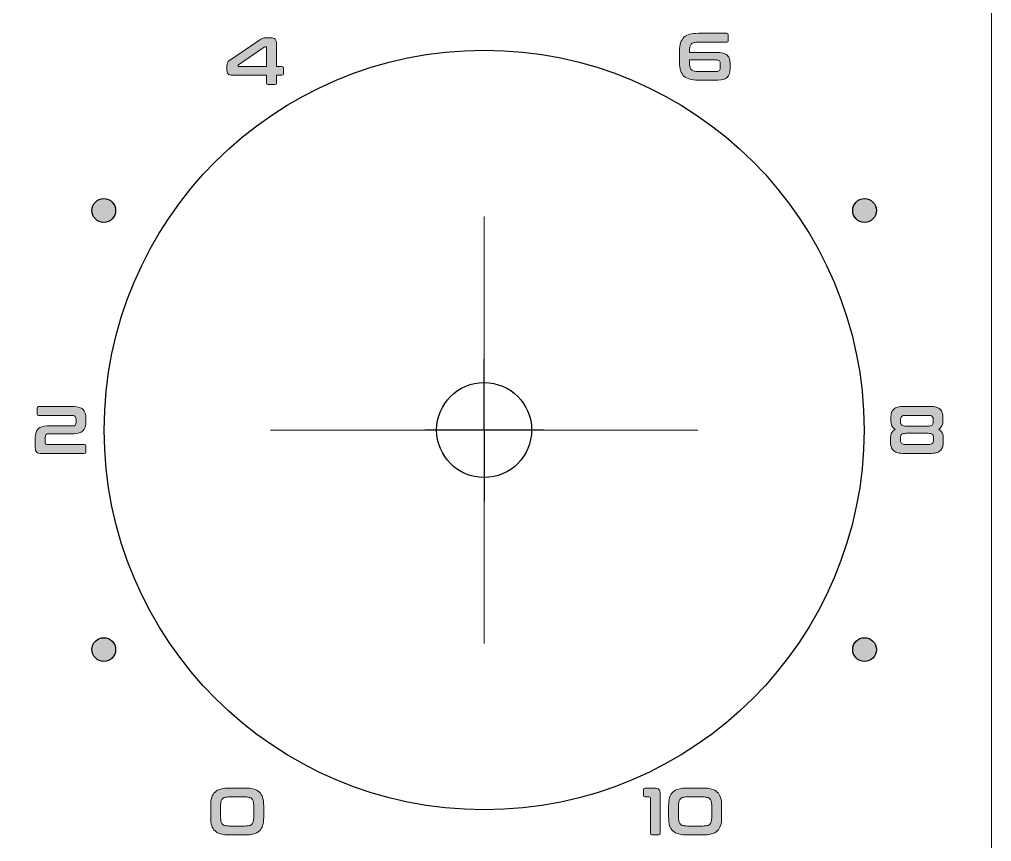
# Model space of a CAD drawing. Header units: millimetres. Extents: x 0 to 62, y -117 to 0.
# Drawn here: x 41.53 to 62, y -29.13 to -11.81 of the extents above; entities that cross this region are included whole.
import ezdxf

# ---------------------------------------------------------------- set-up
doc = ezdxf.new("R2010")
doc.units = ezdxf.units.MM
doc.header["$MEASUREMENT"] = 0
doc.layers.add('GLOSS-V', color=7, linetype='Continuous')
doc.layers.add('Layer 4', color=7, linetype='Continuous')

# ---------------------------------------------------------------- blocks, each defined once
blk = doc.blocks.new('block 28')
at = {"layer": 'GLOSS-V', "true_color": 0x010101}
h = blk.add_hatch(color=178, dxfattribs=at)
h.dxf.hatch_style = 2
edge = h.paths.add_edge_path()
edge.add_spline(control_points=[(46.278, -27.999), (46.349, -27.999), (46.41, -28.006), (46.46, -28.02), (46.509, -28.033), (46.55, -28.055), (46.582, -28.085), (46.614, -28.114), (46.636, -28.153), (46.651, -28.2), (46.666, -28.247), (46.673, -28.304), (46.673, -28.372), (46.673, -28.372), (46.673, -28.614), (46.673, -28.614), (46.673, -28.682), (46.666, -28.74), (46.651, -28.787), (46.636, -28.835), (46.614, -28.874), (46.582, -28.903), (46.55, -28.933), (46.509, -28.954), (46.46, -28.967), (46.41, -28.98), (46.349, -28.987), (46.278, -28.987), (46.278, -28.987), (45.952, -28.987), (45.952, -28.987), (45.88, -28.987), (45.82, -28.98), (45.77, -28.967), (45.72, -28.954), (45.679, -28.933), (45.648, -28.903), (45.616, -28.874), (45.593, -28.835), (45.579, -28.787), (45.564, -28.74), (45.557, -28.682), (45.557, -28.614), (45.557, -28.614), (45.557, -28.372), (45.557, -28.372), (45.557, -28.304), (45.564, -28.247), (45.579, -28.2), (45.593, -28.153), (45.616, -28.114), (45.648, -28.085), (45.679, -28.055), (45.72, -28.033), (45.77, -28.02), (45.82, -28.006), (45.88, -27.999), (45.952, -27.999), (45.952, -27.999), (46.278, -27.999), (46.278, -27.999)], knot_values=[0, 0, 0, 0, 1, 1, 1, 2, 2, 2, 3, 3, 3, 4, 4, 4, 5, 5, 5, 6, 6, 6, 7, 7, 7, 8, 8, 8, 9, 9, 9, 10, 10, 10, 11, 11, 11, 12, 12, 12, 13, 13, 13, 14, 14, 14, 15, 15, 15, 16, 16, 16, 17, 17, 17, 18, 18, 18, 19, 19, 19, 20, 20, 20, 20], degree=3, periodic=1)
edge = h.paths.add_edge_path()
edge.add_spline(control_points=[(45.766, -28.606), (45.766, -28.644), (45.768, -28.675), (45.774, -28.7), (45.779, -28.725), (45.789, -28.744), (45.804, -28.759), (45.818, -28.774), (45.837, -28.784), (45.861, -28.79), (45.885, -28.796), (45.915, -28.799), (45.952, -28.799), (45.952, -28.799), (46.278, -28.799), (46.278, -28.799), (46.314, -28.799), (46.345, -28.796), (46.369, -28.79), (46.393, -28.784), (46.412, -28.774), (46.426, -28.759), (46.44, -28.744), (46.45, -28.725), (46.455, -28.7), (46.461, -28.675), (46.464, -28.644), (46.464, -28.606), (46.464, -28.606), (46.464, -28.38), (46.464, -28.38), (46.464, -28.343), (46.461, -28.312), (46.455, -28.287), (46.45, -28.263), (46.44, -28.243), (46.426, -28.228), (46.412, -28.213), (46.393, -28.202), (46.369, -28.196), (46.345, -28.19), (46.314, -28.187), (46.278, -28.187), (46.278, -28.187), (45.952, -28.187), (45.952, -28.187), (45.915, -28.187), (45.885, -28.19), (45.861, -28.196), (45.837, -28.202), (45.818, -28.213), (45.804, -28.228), (45.789, -28.243), (45.779, -28.263), (45.774, -28.287), (45.768, -28.312), (45.766, -28.343), (45.766, -28.38), (45.766, -28.38), (45.766, -28.606), (45.766, -28.606)], knot_values=[0, 0, 0, 0, 1, 1, 1, 2, 2, 2, 3, 3, 3, 4, 4, 4, 5, 5, 5, 6, 6, 6, 7, 7, 7, 8, 8, 8, 9, 9, 9, 10, 10, 10, 11, 11, 11, 12, 12, 12, 13, 13, 13, 14, 14, 14, 15, 15, 15, 16, 16, 16, 17, 17, 17, 18, 18, 18, 19, 19, 19, 20, 20, 20, 20], degree=3, periodic=1)
at = {"layer": 'GLOSS-V', "lineweight": 0}
for points in [[(46.278, -27.999), (46.349, -27.999), (46.41, -28.006), (46.46, -28.02), (46.509, -28.033), (46.55, -28.055), (46.582, -28.085), (46.614, -28.114), (46.636, -28.153), (46.651, -28.2), (46.666, -28.247), (46.673, -28.304), (46.673, -28.372), (46.673, -28.372), (46.673, -28.614), (46.673, -28.614), (46.673, -28.682), (46.666, -28.74), (46.651, -28.787), (46.636, -28.835), (46.614, -28.874), (46.582, -28.903), (46.55, -28.933), (46.509, -28.954), (46.46, -28.967), (46.41, -28.98), (46.349, -28.987), (46.278, -28.987), (46.278, -28.987), (45.952, -28.987), (45.952, -28.987), (45.88, -28.987), (45.82, -28.98), (45.77, -28.967), (45.72, -28.954), (45.679, -28.933), (45.648, -28.903), (45.616, -28.874), (45.593, -28.835), (45.579, -28.787), (45.564, -28.74), (45.557, -28.682), (45.557, -28.614), (45.557, -28.614), (45.557, -28.372), (45.557, -28.372), (45.557, -28.304), (45.564, -28.247), (45.579, -28.2), (45.593, -28.153), (45.616, -28.114), (45.648, -28.085), (45.679, -28.055), (45.72, -28.033), (45.77, -28.02), (45.82, -28.006), (45.88, -27.999), (45.952, -27.999), (45.952, -27.999), (46.278, -27.999), (46.278, -27.999)], [(45.766, -28.606), (45.766, -28.644), (45.768, -28.675), (45.774, -28.7), (45.779, -28.725), (45.789, -28.744), (45.804, -28.759), (45.818, -28.774), (45.837, -28.784), (45.861, -28.79), (45.885, -28.796), (45.915, -28.799), (45.952, -28.799), (45.952, -28.799), (46.278, -28.799), (46.278, -28.799), (46.314, -28.799), (46.345, -28.796), (46.369, -28.79), (46.393, -28.784), (46.412, -28.774), (46.426, -28.759), (46.44, -28.744), (46.45, -28.725), (46.455, -28.7), (46.461, -28.675), (46.464, -28.644), (46.464, -28.606), (46.464, -28.606), (46.464, -28.38), (46.464, -28.38), (46.464, -28.343), (46.461, -28.312), (46.455, -28.287), (46.45, -28.263), (46.44, -28.243), (46.426, -28.228), (46.412, -28.213), (46.393, -28.202), (46.369, -28.196), (46.345, -28.19), (46.314, -28.187), (46.278, -28.187), (46.278, -28.187), (45.952, -28.187), (45.952, -28.187), (45.915, -28.187), (45.885, -28.19), (45.861, -28.196), (45.837, -28.202), (45.818, -28.213), (45.804, -28.228), (45.789, -28.243), (45.779, -28.263), (45.774, -28.287), (45.768, -28.312), (45.766, -28.343), (45.766, -28.38), (45.766, -28.38), (45.766, -28.606), (45.766, -28.606)]]:
    blk.add_open_spline(points, degree=3, knots=[0, 0, 0, 0, 1, 1, 1, 2, 2, 2, 3, 3, 3, 4, 4, 4, 5, 5, 5, 6, 6, 6, 7, 7, 7, 8, 8, 8, 9, 9, 9, 10, 10, 10, 11, 11, 11, 12, 12, 12, 13, 13, 13, 14, 14, 14, 15, 15, 15, 16, 16, 16, 17, 17, 17, 18, 18, 18, 19, 19, 19, 20, 20, 20, 20], dxfattribs=at)
blk = doc.blocks.new('block 27')
at = {"layer": 'GLOSS-V'}
blk.add_blockref('block 28', (0, 0), dxfattribs=at)
blk = doc.blocks.new('block 30')
at = {"layer": 'GLOSS-V', "true_color": 0x010101}
h = blk.add_hatch(color=178, dxfattribs=at)
h.dxf.hatch_style = 2
edge = h.paths.add_edge_path()
edge.add_spline(control_points=[(42.68, -19.965), (42.765, -19.965), (42.828, -19.986), (42.869, -20.028), (42.909, -20.07), (42.93, -20.126), (42.93, -20.195), (42.93, -20.195), (42.93, -20.293), (42.93, -20.293), (42.93, -20.371), (42.909, -20.43), (42.867, -20.472), (42.826, -20.514), (42.764, -20.535), (42.683, -20.535), (42.683, -20.535), (42.146, -20.535), (42.146, -20.535), (42.097, -20.535), (42.073, -20.562), (42.073, -20.615), (42.073, -20.615), (42.073, -20.735), (42.073, -20.735), (42.073, -20.755), (42.083, -20.765), (42.101, -20.765), (42.101, -20.765), (42.896, -20.765), (42.896, -20.765), (42.917, -20.765), (42.928, -20.775), (42.928, -20.796), (42.928, -20.796), (42.928, -20.921), (42.928, -20.921), (42.928, -20.942), (42.917, -20.952), (42.896, -20.952), (42.896, -20.952), (41.995, -20.952), (41.995, -20.952), (41.947, -20.952), (41.913, -20.943), (41.894, -20.923), (41.874, -20.904), (41.864, -20.874), (41.864, -20.832), (41.864, -20.832), (41.864, -20.615), (41.864, -20.615), (41.864, -20.537), (41.885, -20.477), (41.926, -20.435), (41.967, -20.393), (42.029, -20.372), (42.111, -20.372), (42.111, -20.372), (42.647, -20.372), (42.647, -20.372), (42.696, -20.372), (42.721, -20.346), (42.721, -20.293), (42.721, -20.293), (42.721, -20.233), (42.721, -20.233), (42.721, -20.208), (42.715, -20.189), (42.704, -20.174), (42.692, -20.16), (42.673, -20.152), (42.646, -20.152), (42.646, -20.152), (41.932, -20.152), (41.932, -20.152), (41.911, -20.152), (41.901, -20.142), (41.901, -20.121), (41.901, -20.121), (41.901, -19.996), (41.901, -19.996), (41.901, -19.975), (41.911, -19.965), (41.932, -19.965), (41.932, -19.965), (42.68, -19.965), (42.68, -19.965)], knot_values=[0, 0, 0, 0, 1, 1, 1, 2, 2, 2, 3, 3, 3, 4, 4, 4, 5, 5, 5, 6, 6, 6, 7, 7, 7, 8, 8, 8, 9, 9, 9, 10, 10, 10, 11, 11, 11, 12, 12, 12, 13, 13, 13, 14, 14, 14, 15, 15, 15, 16, 16, 16, 17, 17, 17, 18, 18, 18, 19, 19, 19, 20, 20, 20, 21, 21, 21, 22, 22, 22, 23, 23, 23, 24, 24, 24, 25, 25, 25, 26, 26, 26, 27, 27, 27, 28, 28, 28, 29, 29, 29, 29], degree=3, periodic=1)
at = {"layer": 'GLOSS-V', "lineweight": 0}
blk.add_open_spline([(42.68, -19.965), (42.765, -19.965), (42.828, -19.986), (42.869, -20.028), (42.909, -20.07), (42.93, -20.126), (42.93, -20.195), (42.93, -20.195), (42.93, -20.293), (42.93, -20.293), (42.93, -20.371), (42.909, -20.43), (42.867, -20.472), (42.826, -20.514), (42.764, -20.535), (42.683, -20.535), (42.683, -20.535), (42.146, -20.535), (42.146, -20.535), (42.097, -20.535), (42.073, -20.562), (42.073, -20.615), (42.073, -20.615), (42.073, -20.735), (42.073, -20.735), (42.073, -20.755), (42.083, -20.765), (42.101, -20.765), (42.101, -20.765), (42.896, -20.765), (42.896, -20.765), (42.917, -20.765), (42.928, -20.775), (42.928, -20.796), (42.928, -20.796), (42.928, -20.921), (42.928, -20.921), (42.928, -20.942), (42.917, -20.952), (42.896, -20.952), (42.896, -20.952), (41.995, -20.952), (41.995, -20.952), (41.947, -20.952), (41.913, -20.943), (41.894, -20.923), (41.874, -20.904), (41.864, -20.874), (41.864, -20.832), (41.864, -20.832), (41.864, -20.615), (41.864, -20.615), (41.864, -20.537), (41.885, -20.477), (41.926, -20.435), (41.967, -20.393), (42.029, -20.372), (42.111, -20.372), (42.111, -20.372), (42.647, -20.372), (42.647, -20.372), (42.696, -20.372), (42.721, -20.346), (42.721, -20.293), (42.721, -20.293), (42.721, -20.233), (42.721, -20.233), (42.721, -20.208), (42.715, -20.189), (42.704, -20.174), (42.692, -20.16), (42.673, -20.152), (42.646, -20.152), (42.646, -20.152), (41.932, -20.152), (41.932, -20.152), (41.911, -20.152), (41.901, -20.142), (41.901, -20.121), (41.901, -20.121), (41.901, -19.996), (41.901, -19.996), (41.901, -19.975), (41.911, -19.965), (41.932, -19.965), (41.932, -19.965), (42.68, -19.965), (42.68, -19.965)], degree=3, knots=[0, 0, 0, 0, 1, 1, 1, 2, 2, 2, 3, 3, 3, 4, 4, 4, 5, 5, 5, 6, 6, 6, 7, 7, 7, 8, 8, 8, 9, 9, 9, 10, 10, 10, 11, 11, 11, 12, 12, 12, 13, 13, 13, 14, 14, 14, 15, 15, 15, 16, 16, 16, 17, 17, 17, 18, 18, 18, 19, 19, 19, 20, 20, 20, 21, 21, 21, 22, 22, 22, 23, 23, 23, 24, 24, 24, 25, 25, 25, 26, 26, 26, 27, 27, 27, 28, 28, 28, 29, 29, 29, 29], dxfattribs=at)
blk = doc.blocks.new('block 29')
at = {"layer": 'GLOSS-V'}
blk.add_blockref('block 30', (0, 0), dxfattribs=at)
blk = doc.blocks.new('block 32')
at = {"layer": 'GLOSS-V', "true_color": 0x010101}
h = blk.add_hatch(color=178, dxfattribs=at)
h.dxf.hatch_style = 2
edge = h.paths.add_edge_path()
edge.add_spline(control_points=[(46.595, -12.236), (46.618, -12.22), (46.64, -12.209), (46.659, -12.203), (46.678, -12.197), (46.704, -12.194), (46.736, -12.194), (46.736, -12.194), (46.819, -12.194), (46.819, -12.194), (46.861, -12.194), (46.891, -12.204), (46.912, -12.223), (46.932, -12.242), (46.942, -12.28), (46.942, -12.338), (46.942, -12.338), (46.942, -12.802), (46.942, -12.802), (46.942, -12.802), (47.058, -12.802), (47.058, -12.802), (47.078, -12.802), (47.089, -12.813), (47.089, -12.835), (47.089, -12.835), (47.089, -12.949), (47.089, -12.949), (47.089, -12.97), (47.078, -12.98), (47.058, -12.98), (47.058, -12.98), (46.942, -12.98), (46.942, -12.98), (46.942, -12.98), (46.942, -13.151), (46.942, -13.151), (46.942, -13.171), (46.932, -13.182), (46.911, -13.182), (46.911, -13.182), (46.765, -13.182), (46.765, -13.182), (46.744, -13.182), (46.733, -13.171), (46.733, -13.151), (46.733, -13.151), (46.733, -12.98), (46.733, -12.98), (46.733, -12.98), (45.991, -12.98), (45.991, -12.98), (45.961, -12.98), (45.938, -12.972), (45.923, -12.956), (45.908, -12.94), (45.9, -12.919), (45.9, -12.894), (45.9, -12.894), (45.9, -12.786), (45.9, -12.786), (45.9, -12.76), (45.904, -12.738), (45.912, -12.721), (45.919, -12.703), (45.934, -12.687), (45.956, -12.672), (45.956, -12.672), (46.595, -12.236), (46.595, -12.236)], knot_values=[0, 0, 0, 0, 1, 1, 1, 2, 2, 2, 3, 3, 3, 4, 4, 4, 5, 5, 5, 6, 6, 6, 7, 7, 7, 8, 8, 8, 9, 9, 9, 10, 10, 10, 11, 11, 11, 12, 12, 12, 13, 13, 13, 14, 14, 14, 15, 15, 15, 16, 16, 16, 17, 17, 17, 18, 18, 18, 19, 19, 19, 20, 20, 20, 21, 21, 21, 22, 22, 22, 23, 23, 23, 23], degree=3, periodic=1)
edge = h.paths.add_edge_path()
edge.add_spline(control_points=[(46.133, -12.792), (46.133, -12.799), (46.137, -12.802), (46.145, -12.802), (46.145, -12.802), (46.733, -12.802), (46.733, -12.802), (46.733, -12.802), (46.733, -12.397), (46.733, -12.397), (46.733, -12.387), (46.729, -12.382), (46.722, -12.382), (46.722, -12.382), (46.713, -12.382), (46.713, -12.382), (46.704, -12.382), (46.693, -12.385), (46.682, -12.393), (46.682, -12.393), (46.142, -12.764), (46.142, -12.764), (46.136, -12.769), (46.133, -12.775), (46.133, -12.784), (46.133, -12.784), (46.133, -12.792), (46.133, -12.792)], knot_values=[0, 0, 0, 0, 1, 1, 1, 2, 2, 2, 3, 3, 3, 4, 4, 4, 5, 5, 5, 6, 6, 6, 7, 7, 7, 8, 8, 8, 9, 9, 9, 9], degree=3, periodic=1)
at = {"layer": 'GLOSS-V', "lineweight": 0}
for points, knots in [([(46.595, -12.236), (46.618, -12.22), (46.64, -12.209), (46.659, -12.203), (46.678, -12.197), (46.704, -12.194), (46.736, -12.194), (46.736, -12.194), (46.819, -12.194), (46.819, -12.194), (46.861, -12.194), (46.891, -12.204), (46.912, -12.223), (46.932, -12.242), (46.942, -12.28), (46.942, -12.338), (46.942, -12.338), (46.942, -12.802), (46.942, -12.802), (46.942, -12.802), (47.058, -12.802), (47.058, -12.802), (47.078, -12.802), (47.089, -12.813), (47.089, -12.835), (47.089, -12.835), (47.089, -12.949), (47.089, -12.949), (47.089, -12.97), (47.078, -12.98), (47.058, -12.98), (47.058, -12.98), (46.942, -12.98), (46.942, -12.98), (46.942, -12.98), (46.942, -13.151), (46.942, -13.151), (46.942, -13.171), (46.932, -13.182), (46.911, -13.182), (46.911, -13.182), (46.765, -13.182), (46.765, -13.182), (46.744, -13.182), (46.733, -13.171), (46.733, -13.151), (46.733, -13.151), (46.733, -12.98), (46.733, -12.98), (46.733, -12.98), (45.991, -12.98), (45.991, -12.98), (45.961, -12.98), (45.938, -12.972), (45.923, -12.956), (45.908, -12.94), (45.9, -12.919), (45.9, -12.894), (45.9, -12.894), (45.9, -12.786), (45.9, -12.786), (45.9, -12.76), (45.904, -12.738), (45.912, -12.721), (45.919, -12.703), (45.934, -12.687), (45.956, -12.672), (45.956, -12.672), (46.595, -12.236), (46.595, -12.236)], [0, 0, 0, 0, 1, 1, 1, 2, 2, 2, 3, 3, 3, 4, 4, 4, 5, 5, 5, 6, 6, 6, 7, 7, 7, 8, 8, 8, 9, 9, 9, 10, 10, 10, 11, 11, 11, 12, 12, 12, 13, 13, 13, 14, 14, 14, 15, 15, 15, 16, 16, 16, 17, 17, 17, 18, 18, 18, 19, 19, 19, 20, 20, 20, 21, 21, 21, 22, 22, 22, 23, 23, 23, 23]), ([(46.133, -12.792), (46.133, -12.799), (46.137, -12.802), (46.145, -12.802), (46.145, -12.802), (46.733, -12.802), (46.733, -12.802), (46.733, -12.802), (46.733, -12.397), (46.733, -12.397), (46.733, -12.387), (46.729, -12.382), (46.722, -12.382), (46.722, -12.382), (46.713, -12.382), (46.713, -12.382), (46.704, -12.382), (46.693, -12.385), (46.682, -12.393), (46.682, -12.393), (46.142, -12.764), (46.142, -12.764), (46.136, -12.769), (46.133, -12.775), (46.133, -12.784), (46.133, -12.784), (46.133, -12.792), (46.133, -12.792)], [0, 0, 0, 0, 1, 1, 1, 2, 2, 2, 3, 3, 3, 4, 4, 4, 5, 5, 5, 6, 6, 6, 7, 7, 7, 8, 8, 8, 9, 9, 9, 9])]:
    blk.add_open_spline(points, degree=3, knots=knots, dxfattribs=at)
blk = doc.blocks.new('block 31')
at = {"layer": 'GLOSS-V'}
blk.add_blockref('block 32', (0, 0), dxfattribs=at)
blk = doc.blocks.new('block 34')
at = {"layer": 'GLOSS-V', "true_color": 0x010101}
h = blk.add_hatch(color=178, dxfattribs=at)
h.dxf.hatch_style = 2
edge = h.paths.add_edge_path()
edge.add_spline(control_points=[(56.426, -12.1), (56.447, -12.1), (56.457, -12.11), (56.457, -12.131), (56.457, -12.131), (56.457, -12.256), (56.457, -12.256), (56.457, -12.277), (56.447, -12.287), (56.426, -12.287), (56.426, -12.287), (55.826, -12.287), (55.826, -12.287), (55.79, -12.287), (55.76, -12.29), (55.735, -12.296), (55.711, -12.302), (55.692, -12.313), (55.678, -12.328), (55.664, -12.343), (55.654, -12.363), (55.649, -12.387), (55.643, -12.412), (55.64, -12.443), (55.64, -12.48), (55.64, -12.48), (55.64, -12.507), (55.64, -12.507), (55.64, -12.507), (56.248, -12.507), (56.248, -12.507), (56.294, -12.507), (56.332, -12.513), (56.363, -12.523), (56.395, -12.534), (56.421, -12.55), (56.44, -12.57), (56.46, -12.59), (56.474, -12.615), (56.483, -12.645), (56.491, -12.675), (56.495, -12.708), (56.495, -12.746), (56.495, -12.746), (56.495, -12.849), (56.495, -12.849), (56.495, -12.924), (56.476, -12.983), (56.437, -13.024), (56.398, -13.066), (56.332, -13.087), (56.238, -13.087), (56.238, -13.087), (55.826, -13.087), (55.826, -13.087), (55.755, -13.087), (55.694, -13.081), (55.644, -13.067), (55.595, -13.054), (55.554, -13.033), (55.523, -13.003), (55.491, -12.974), (55.468, -12.935), (55.453, -12.888), (55.438, -12.84), (55.431, -12.783), (55.431, -12.715), (55.431, -12.715), (55.431, -12.472), (55.431, -12.472), (55.431, -12.404), (55.438, -12.347), (55.453, -12.3), (55.468, -12.253), (55.491, -12.214), (55.523, -12.185), (55.554, -12.155), (55.595, -12.134), (55.644, -12.12), (55.694, -12.106), (55.755, -12.1), (55.826, -12.1), (55.826, -12.1), (56.426, -12.1), (56.426, -12.1)], knot_values=[0, 0, 0, 0, 1, 1, 1, 2, 2, 2, 3, 3, 3, 4, 4, 4, 5, 5, 5, 6, 6, 6, 7, 7, 7, 8, 8, 8, 9, 9, 9, 10, 10, 10, 11, 11, 11, 12, 12, 12, 13, 13, 13, 14, 14, 14, 15, 15, 15, 16, 16, 16, 17, 17, 17, 18, 18, 18, 19, 19, 19, 20, 20, 20, 21, 21, 21, 22, 22, 22, 23, 23, 23, 24, 24, 24, 25, 25, 25, 26, 26, 26, 27, 27, 27, 28, 28, 28, 28], degree=3, periodic=1)
edge = h.paths.add_edge_path()
edge.add_spline(control_points=[(55.64, -12.662), (55.64, -12.662), (55.64, -12.713), (55.64, -12.713), (55.64, -12.75), (55.643, -12.781), (55.649, -12.806), (55.654, -12.831), (55.664, -12.85), (55.678, -12.865), (55.692, -12.879), (55.711, -12.89), (55.735, -12.896), (55.76, -12.902), (55.79, -12.905), (55.826, -12.905), (55.826, -12.905), (56.205, -12.905), (56.205, -12.905), (56.235, -12.905), (56.256, -12.898), (56.269, -12.885), (56.281, -12.871), (56.288, -12.85), (56.288, -12.821), (56.288, -12.821), (56.288, -12.746), (56.288, -12.746), (56.288, -12.717), (56.282, -12.695), (56.269, -12.682), (56.257, -12.669), (56.236, -12.662), (56.206, -12.662), (56.206, -12.662), (55.64, -12.662), (55.64, -12.662)], knot_values=[0, 0, 0, 0, 1, 1, 1, 2, 2, 2, 3, 3, 3, 4, 4, 4, 5, 5, 5, 6, 6, 6, 7, 7, 7, 8, 8, 8, 9, 9, 9, 10, 10, 10, 11, 11, 11, 12, 12, 12, 12], degree=3, periodic=1)
at = {"layer": 'GLOSS-V', "lineweight": 0}
for points, knots in [([(56.426, -12.1), (56.447, -12.1), (56.457, -12.11), (56.457, -12.131), (56.457, -12.131), (56.457, -12.256), (56.457, -12.256), (56.457, -12.277), (56.447, -12.287), (56.426, -12.287), (56.426, -12.287), (55.826, -12.287), (55.826, -12.287), (55.79, -12.287), (55.76, -12.29), (55.735, -12.296), (55.711, -12.302), (55.692, -12.313), (55.678, -12.328), (55.664, -12.343), (55.654, -12.363), (55.649, -12.387), (55.643, -12.412), (55.64, -12.443), (55.64, -12.48), (55.64, -12.48), (55.64, -12.507), (55.64, -12.507), (55.64, -12.507), (56.248, -12.507), (56.248, -12.507), (56.294, -12.507), (56.332, -12.513), (56.363, -12.523), (56.395, -12.534), (56.421, -12.55), (56.44, -12.57), (56.46, -12.59), (56.474, -12.615), (56.483, -12.645), (56.491, -12.675), (56.495, -12.708), (56.495, -12.746), (56.495, -12.746), (56.495, -12.849), (56.495, -12.849), (56.495, -12.924), (56.476, -12.983), (56.437, -13.024), (56.398, -13.066), (56.332, -13.087), (56.238, -13.087), (56.238, -13.087), (55.826, -13.087), (55.826, -13.087), (55.755, -13.087), (55.694, -13.081), (55.644, -13.067), (55.595, -13.054), (55.554, -13.033), (55.523, -13.003), (55.491, -12.974), (55.468, -12.935), (55.453, -12.888), (55.438, -12.84), (55.431, -12.783), (55.431, -12.715), (55.431, -12.715), (55.431, -12.472), (55.431, -12.472), (55.431, -12.404), (55.438, -12.347), (55.453, -12.3), (55.468, -12.253), (55.491, -12.214), (55.523, -12.185), (55.554, -12.155), (55.595, -12.134), (55.644, -12.12), (55.694, -12.106), (55.755, -12.1), (55.826, -12.1), (55.826, -12.1), (56.426, -12.1), (56.426, -12.1)], [0, 0, 0, 0, 1, 1, 1, 2, 2, 2, 3, 3, 3, 4, 4, 4, 5, 5, 5, 6, 6, 6, 7, 7, 7, 8, 8, 8, 9, 9, 9, 10, 10, 10, 11, 11, 11, 12, 12, 12, 13, 13, 13, 14, 14, 14, 15, 15, 15, 16, 16, 16, 17, 17, 17, 18, 18, 18, 19, 19, 19, 20, 20, 20, 21, 21, 21, 22, 22, 22, 23, 23, 23, 24, 24, 24, 25, 25, 25, 26, 26, 26, 27, 27, 27, 28, 28, 28, 28]), ([(55.64, -12.662), (55.64, -12.662), (55.64, -12.713), (55.64, -12.713), (55.64, -12.75), (55.643, -12.781), (55.649, -12.806), (55.654, -12.831), (55.664, -12.85), (55.678, -12.865), (55.692, -12.879), (55.711, -12.89), (55.735, -12.896), (55.76, -12.902), (55.79, -12.905), (55.826, -12.905), (55.826, -12.905), (56.205, -12.905), (56.205, -12.905), (56.235, -12.905), (56.256, -12.898), (56.269, -12.885), (56.281, -12.871), (56.288, -12.85), (56.288, -12.821), (56.288, -12.821), (56.288, -12.746), (56.288, -12.746), (56.288, -12.717), (56.282, -12.695), (56.269, -12.682), (56.257, -12.669), (56.236, -12.662), (56.206, -12.662), (56.206, -12.662), (55.64, -12.662), (55.64, -12.662)], [0, 0, 0, 0, 1, 1, 1, 2, 2, 2, 3, 3, 3, 4, 4, 4, 5, 5, 5, 6, 6, 6, 7, 7, 7, 8, 8, 8, 9, 9, 9, 10, 10, 10, 11, 11, 11, 12, 12, 12, 12])]:
    blk.add_open_spline(points, degree=3, knots=knots, dxfattribs=at)
blk = doc.blocks.new('block 33')
at = {"layer": 'GLOSS-V'}
blk.add_blockref('block 34', (0, 0), dxfattribs=at)
blk = doc.blocks.new('block 36')
at = {"layer": 'GLOSS-V', "true_color": 0x010101}
h = blk.add_hatch(color=178, dxfattribs=at)
h.dxf.hatch_style = 2
edge = h.paths.add_edge_path()
edge.add_spline(control_points=[(60.709, -19.961), (60.806, -19.961), (60.875, -19.981), (60.916, -20.019), (60.957, -20.058), (60.977, -20.116), (60.977, -20.194), (60.977, -20.194), (60.977, -20.262), (60.977, -20.262), (60.977, -20.344), (60.948, -20.404), (60.89, -20.444), (60.953, -20.48), (60.984, -20.539), (60.984, -20.623), (60.984, -20.623), (60.984, -20.705), (60.984, -20.705), (60.984, -20.743), (60.98, -20.777), (60.972, -20.807), (60.963, -20.837), (60.949, -20.862), (60.929, -20.883), (60.91, -20.905), (60.884, -20.921), (60.852, -20.932), (60.82, -20.943), (60.781, -20.949), (60.735, -20.949), (60.735, -20.949), (60.122, -20.949), (60.122, -20.949), (60.075, -20.949), (60.036, -20.943), (60.004, -20.932), (59.973, -20.921), (59.947, -20.905), (59.927, -20.883), (59.908, -20.862), (59.894, -20.837), (59.885, -20.807), (59.877, -20.777), (59.872, -20.743), (59.872, -20.705), (59.872, -20.705), (59.872, -20.623), (59.872, -20.623), (59.872, -20.539), (59.904, -20.48), (59.967, -20.444), (59.908, -20.404), (59.88, -20.344), (59.88, -20.262), (59.88, -20.262), (59.88, -20.194), (59.88, -20.194), (59.88, -20.155), (59.884, -20.12), (59.894, -20.091), (59.904, -20.062), (59.92, -20.038), (59.941, -20.018), (59.962, -19.999), (59.989, -19.985), (60.024, -19.976), (60.057, -19.966), (60.099, -19.961), (60.148, -19.961), (60.148, -19.961), (60.709, -19.961), (60.709, -19.961)], knot_values=[0, 0, 0, 0, 1, 1, 1, 2, 2, 2, 3, 3, 3, 4, 4, 4, 5, 5, 5, 6, 6, 6, 7, 7, 7, 8, 8, 8, 9, 9, 9, 10, 10, 10, 11, 11, 11, 12, 12, 12, 13, 13, 13, 14, 14, 14, 15, 15, 15, 16, 16, 16, 17, 17, 17, 18, 18, 18, 19, 19, 19, 20, 20, 20, 21, 21, 21, 22, 22, 22, 23, 23, 23, 24, 24, 24, 24], degree=3, periodic=1)
edge = h.paths.add_edge_path()
edge.add_spline(control_points=[(60.083, -20.677), (60.083, -20.707), (60.091, -20.729), (60.107, -20.742), (60.123, -20.756), (60.149, -20.763), (60.187, -20.763), (60.187, -20.763), (60.67, -20.763), (60.67, -20.763), (60.707, -20.763), (60.734, -20.756), (60.751, -20.742), (60.767, -20.729), (60.776, -20.707), (60.776, -20.677), (60.776, -20.677), (60.776, -20.615), (60.776, -20.615), (60.776, -20.585), (60.767, -20.563), (60.749, -20.548), (60.732, -20.533), (60.7, -20.526), (60.653, -20.526), (60.653, -20.526), (60.204, -20.526), (60.204, -20.526), (60.157, -20.526), (60.125, -20.533), (60.108, -20.548), (60.091, -20.563), (60.083, -20.585), (60.083, -20.615), (60.083, -20.615), (60.083, -20.677), (60.083, -20.677)], knot_values=[0, 0, 0, 0, 1, 1, 1, 2, 2, 2, 3, 3, 3, 4, 4, 4, 5, 5, 5, 6, 6, 6, 7, 7, 7, 8, 8, 8, 9, 9, 9, 10, 10, 10, 11, 11, 11, 12, 12, 12, 12], degree=3, periodic=1)
edge = h.paths.add_edge_path()
edge.add_spline(control_points=[(60.084, -20.29), (60.084, -20.317), (60.092, -20.338), (60.109, -20.353), (60.125, -20.368), (60.157, -20.375), (60.204, -20.375), (60.204, -20.375), (60.653, -20.375), (60.653, -20.375), (60.7, -20.375), (60.732, -20.368), (60.748, -20.353), (60.765, -20.338), (60.773, -20.317), (60.773, -20.29), (60.773, -20.29), (60.773, -20.238), (60.773, -20.238), (60.773, -20.209), (60.765, -20.186), (60.749, -20.171), (60.733, -20.155), (60.706, -20.148), (60.668, -20.148), (60.668, -20.148), (60.189, -20.148), (60.189, -20.148), (60.151, -20.148), (60.124, -20.155), (60.108, -20.171), (60.092, -20.186), (60.084, -20.209), (60.084, -20.238), (60.084, -20.238), (60.084, -20.29), (60.084, -20.29)], knot_values=[0, 0, 0, 0, 1, 1, 1, 2, 2, 2, 3, 3, 3, 4, 4, 4, 5, 5, 5, 6, 6, 6, 7, 7, 7, 8, 8, 8, 9, 9, 9, 10, 10, 10, 11, 11, 11, 12, 12, 12, 12], degree=3, periodic=1)
at = {"layer": 'GLOSS-V', "lineweight": 0}
for points, knots in [([(60.709, -19.961), (60.806, -19.961), (60.875, -19.981), (60.916, -20.019), (60.957, -20.058), (60.977, -20.116), (60.977, -20.194), (60.977, -20.194), (60.977, -20.262), (60.977, -20.262), (60.977, -20.344), (60.948, -20.404), (60.89, -20.444), (60.953, -20.48), (60.984, -20.539), (60.984, -20.623), (60.984, -20.623), (60.984, -20.705), (60.984, -20.705), (60.984, -20.743), (60.98, -20.777), (60.972, -20.807), (60.963, -20.837), (60.949, -20.862), (60.929, -20.883), (60.91, -20.905), (60.884, -20.921), (60.852, -20.932), (60.82, -20.943), (60.781, -20.949), (60.735, -20.949), (60.735, -20.949), (60.122, -20.949), (60.122, -20.949), (60.075, -20.949), (60.036, -20.943), (60.004, -20.932), (59.973, -20.921), (59.947, -20.905), (59.927, -20.883), (59.908, -20.862), (59.894, -20.837), (59.885, -20.807), (59.877, -20.777), (59.872, -20.743), (59.872, -20.705), (59.872, -20.705), (59.872, -20.623), (59.872, -20.623), (59.872, -20.539), (59.904, -20.48), (59.967, -20.444), (59.908, -20.404), (59.88, -20.344), (59.88, -20.262), (59.88, -20.262), (59.88, -20.194), (59.88, -20.194), (59.88, -20.155), (59.884, -20.12), (59.894, -20.091), (59.904, -20.062), (59.92, -20.038), (59.941, -20.018), (59.962, -19.999), (59.989, -19.985), (60.024, -19.976), (60.057, -19.966), (60.099, -19.961), (60.148, -19.961), (60.148, -19.961), (60.709, -19.961), (60.709, -19.961)], [0, 0, 0, 0, 1, 1, 1, 2, 2, 2, 3, 3, 3, 4, 4, 4, 5, 5, 5, 6, 6, 6, 7, 7, 7, 8, 8, 8, 9, 9, 9, 10, 10, 10, 11, 11, 11, 12, 12, 12, 13, 13, 13, 14, 14, 14, 15, 15, 15, 16, 16, 16, 17, 17, 17, 18, 18, 18, 19, 19, 19, 20, 20, 20, 21, 21, 21, 22, 22, 22, 23, 23, 23, 24, 24, 24, 24]), ([(60.084, -20.29), (60.084, -20.317), (60.092, -20.338), (60.109, -20.353), (60.125, -20.368), (60.157, -20.375), (60.204, -20.375), (60.204, -20.375), (60.653, -20.375), (60.653, -20.375), (60.7, -20.375), (60.732, -20.368), (60.748, -20.353), (60.765, -20.338), (60.773, -20.317), (60.773, -20.29), (60.773, -20.29), (60.773, -20.238), (60.773, -20.238), (60.773, -20.209), (60.765, -20.186), (60.749, -20.171), (60.733, -20.155), (60.706, -20.148), (60.668, -20.148), (60.668, -20.148), (60.189, -20.148), (60.189, -20.148), (60.151, -20.148), (60.124, -20.155), (60.108, -20.171), (60.092, -20.186), (60.084, -20.209), (60.084, -20.238), (60.084, -20.238), (60.084, -20.29), (60.084, -20.29)], [0, 0, 0, 0, 1, 1, 1, 2, 2, 2, 3, 3, 3, 4, 4, 4, 5, 5, 5, 6, 6, 6, 7, 7, 7, 8, 8, 8, 9, 9, 9, 10, 10, 10, 11, 11, 11, 12, 12, 12, 12]), ([(60.083, -20.677), (60.083, -20.707), (60.091, -20.729), (60.107, -20.742), (60.123, -20.756), (60.149, -20.763), (60.187, -20.763), (60.187, -20.763), (60.67, -20.763), (60.67, -20.763), (60.707, -20.763), (60.734, -20.756), (60.751, -20.742), (60.767, -20.729), (60.776, -20.707), (60.776, -20.677), (60.776, -20.677), (60.776, -20.615), (60.776, -20.615), (60.776, -20.585), (60.767, -20.563), (60.749, -20.548), (60.732, -20.533), (60.7, -20.526), (60.653, -20.526), (60.653, -20.526), (60.204, -20.526), (60.204, -20.526), (60.157, -20.526), (60.125, -20.533), (60.108, -20.548), (60.091, -20.563), (60.083, -20.585), (60.083, -20.615), (60.083, -20.615), (60.083, -20.677), (60.083, -20.677)], [0, 0, 0, 0, 1, 1, 1, 2, 2, 2, 3, 3, 3, 4, 4, 4, 5, 5, 5, 6, 6, 6, 7, 7, 7, 8, 8, 8, 9, 9, 9, 10, 10, 10, 11, 11, 11, 12, 12, 12, 12])]:
    blk.add_open_spline(points, degree=3, knots=knots, dxfattribs=at)
blk = doc.blocks.new('block 35')
at = {"layer": 'GLOSS-V'}
blk.add_blockref('block 36', (0, 0), dxfattribs=at)
blk = doc.blocks.new('block 38')
at = {"layer": 'GLOSS-V', "true_color": 0x010101}
h = blk.add_hatch(color=178, dxfattribs=at)
h.dxf.hatch_style = 2
edge = h.paths.add_edge_path()
edge.add_spline(control_points=[(54.893, -27.999), (54.94, -27.999), (54.974, -28.009), (54.994, -28.028), (55.013, -28.048), (55.023, -28.078), (55.023, -28.119), (55.023, -28.119), (55.023, -28.956), (55.023, -28.956), (55.023, -28.977), (55.013, -28.987), (54.992, -28.987), (54.992, -28.987), (54.847, -28.987), (54.847, -28.987), (54.826, -28.987), (54.816, -28.977), (54.816, -28.956), (54.816, -28.956), (54.816, -28.217), (54.816, -28.217), (54.816, -28.197), (54.806, -28.187), (54.786, -28.187), (54.786, -28.187), (54.706, -28.187), (54.706, -28.187), (54.684, -28.187), (54.673, -28.177), (54.673, -28.156), (54.673, -28.156), (54.673, -28.03), (54.673, -28.03), (54.673, -28.01), (54.684, -27.999), (54.706, -27.999), (54.706, -27.999), (54.893, -27.999), (54.893, -27.999)], knot_values=[0, 0, 0, 0, 1, 1, 1, 2, 2, 2, 3, 3, 3, 4, 4, 4, 5, 5, 5, 6, 6, 6, 7, 7, 7, 8, 8, 8, 9, 9, 9, 10, 10, 10, 11, 11, 11, 12, 12, 12, 13, 13, 13, 13], degree=3, periodic=1)
h = blk.add_hatch(color=178, dxfattribs=at)
h.dxf.hatch_style = 2
edge = h.paths.add_edge_path()
edge.add_spline(control_points=[(55.921, -27.999), (55.992, -27.999), (56.053, -28.006), (56.103, -28.02), (56.153, -28.033), (56.193, -28.055), (56.225, -28.085), (56.256, -28.114), (56.279, -28.153), (56.294, -28.2), (56.309, -28.247), (56.316, -28.304), (56.316, -28.372), (56.316, -28.372), (56.316, -28.614), (56.316, -28.614), (56.316, -28.682), (56.309, -28.74), (56.294, -28.787), (56.279, -28.835), (56.256, -28.874), (56.225, -28.903), (56.193, -28.933), (56.153, -28.954), (56.103, -28.967), (56.053, -28.98), (55.992, -28.987), (55.921, -28.987), (55.921, -28.987), (55.595, -28.987), (55.595, -28.987), (55.523, -28.987), (55.463, -28.98), (55.413, -28.967), (55.363, -28.954), (55.322, -28.933), (55.291, -28.903), (55.259, -28.874), (55.236, -28.835), (55.221, -28.787), (55.207, -28.74), (55.2, -28.682), (55.2, -28.614), (55.2, -28.614), (55.2, -28.372), (55.2, -28.372), (55.2, -28.304), (55.207, -28.247), (55.221, -28.2), (55.236, -28.153), (55.259, -28.114), (55.291, -28.085), (55.322, -28.055), (55.363, -28.033), (55.413, -28.02), (55.463, -28.006), (55.523, -27.999), (55.595, -27.999), (55.595, -27.999), (55.921, -27.999), (55.921, -27.999)], knot_values=[0, 0, 0, 0, 1, 1, 1, 2, 2, 2, 3, 3, 3, 4, 4, 4, 5, 5, 5, 6, 6, 6, 7, 7, 7, 8, 8, 8, 9, 9, 9, 10, 10, 10, 11, 11, 11, 12, 12, 12, 13, 13, 13, 14, 14, 14, 15, 15, 15, 16, 16, 16, 17, 17, 17, 18, 18, 18, 19, 19, 19, 20, 20, 20, 20], degree=3, periodic=1)
edge = h.paths.add_edge_path()
edge.add_spline(control_points=[(55.409, -28.606), (55.409, -28.644), (55.411, -28.675), (55.417, -28.7), (55.423, -28.725), (55.433, -28.744), (55.447, -28.759), (55.461, -28.774), (55.48, -28.784), (55.504, -28.79), (55.528, -28.796), (55.558, -28.799), (55.595, -28.799), (55.595, -28.799), (55.921, -28.799), (55.921, -28.799), (55.957, -28.799), (55.988, -28.796), (56.012, -28.79), (56.036, -28.784), (56.055, -28.774), (56.069, -28.759), (56.083, -28.744), (56.093, -28.725), (56.099, -28.7), (56.104, -28.675), (56.107, -28.644), (56.107, -28.606), (56.107, -28.606), (56.107, -28.38), (56.107, -28.38), (56.107, -28.343), (56.104, -28.312), (56.099, -28.287), (56.093, -28.263), (56.083, -28.243), (56.069, -28.228), (56.055, -28.213), (56.036, -28.202), (56.012, -28.196), (55.988, -28.19), (55.957, -28.187), (55.921, -28.187), (55.921, -28.187), (55.595, -28.187), (55.595, -28.187), (55.558, -28.187), (55.528, -28.19), (55.504, -28.196), (55.48, -28.202), (55.461, -28.213), (55.447, -28.228), (55.433, -28.243), (55.423, -28.263), (55.417, -28.287), (55.411, -28.312), (55.409, -28.343), (55.409, -28.38), (55.409, -28.38), (55.409, -28.606), (55.409, -28.606)], knot_values=[0, 0, 0, 0, 1, 1, 1, 2, 2, 2, 3, 3, 3, 4, 4, 4, 5, 5, 5, 6, 6, 6, 7, 7, 7, 8, 8, 8, 9, 9, 9, 10, 10, 10, 11, 11, 11, 12, 12, 12, 13, 13, 13, 14, 14, 14, 15, 15, 15, 16, 16, 16, 17, 17, 17, 18, 18, 18, 19, 19, 19, 20, 20, 20, 20], degree=3, periodic=1)
at = {"layer": 'GLOSS-V', "lineweight": 0}
for points, knots in [([(54.893, -27.999), (54.94, -27.999), (54.974, -28.009), (54.994, -28.028), (55.013, -28.048), (55.023, -28.078), (55.023, -28.119), (55.023, -28.119), (55.023, -28.956), (55.023, -28.956), (55.023, -28.977), (55.013, -28.987), (54.992, -28.987), (54.992, -28.987), (54.847, -28.987), (54.847, -28.987), (54.826, -28.987), (54.816, -28.977), (54.816, -28.956), (54.816, -28.956), (54.816, -28.217), (54.816, -28.217), (54.816, -28.197), (54.806, -28.187), (54.786, -28.187), (54.786, -28.187), (54.706, -28.187), (54.706, -28.187), (54.684, -28.187), (54.673, -28.177), (54.673, -28.156), (54.673, -28.156), (54.673, -28.03), (54.673, -28.03), (54.673, -28.01), (54.684, -27.999), (54.706, -27.999), (54.706, -27.999), (54.893, -27.999), (54.893, -27.999)], [0, 0, 0, 0, 1, 1, 1, 2, 2, 2, 3, 3, 3, 4, 4, 4, 5, 5, 5, 6, 6, 6, 7, 7, 7, 8, 8, 8, 9, 9, 9, 10, 10, 10, 11, 11, 11, 12, 12, 12, 13, 13, 13, 13]), ([(55.921, -27.999), (55.992, -27.999), (56.053, -28.006), (56.103, -28.02), (56.153, -28.033), (56.193, -28.055), (56.225, -28.085), (56.256, -28.114), (56.279, -28.153), (56.294, -28.2), (56.309, -28.247), (56.316, -28.304), (56.316, -28.372), (56.316, -28.372), (56.316, -28.614), (56.316, -28.614), (56.316, -28.682), (56.309, -28.74), (56.294, -28.787), (56.279, -28.835), (56.256, -28.874), (56.225, -28.903), (56.193, -28.933), (56.153, -28.954), (56.103, -28.967), (56.053, -28.98), (55.992, -28.987), (55.921, -28.987), (55.921, -28.987), (55.595, -28.987), (55.595, -28.987), (55.523, -28.987), (55.463, -28.98), (55.413, -28.967), (55.363, -28.954), (55.322, -28.933), (55.291, -28.903), (55.259, -28.874), (55.236, -28.835), (55.221, -28.787), (55.207, -28.74), (55.2, -28.682), (55.2, -28.614), (55.2, -28.614), (55.2, -28.372), (55.2, -28.372), (55.2, -28.304), (55.207, -28.247), (55.221, -28.2), (55.236, -28.153), (55.259, -28.114), (55.291, -28.085), (55.322, -28.055), (55.363, -28.033), (55.413, -28.02), (55.463, -28.006), (55.523, -27.999), (55.595, -27.999), (55.595, -27.999), (55.921, -27.999), (55.921, -27.999)], [0, 0, 0, 0, 1, 1, 1, 2, 2, 2, 3, 3, 3, 4, 4, 4, 5, 5, 5, 6, 6, 6, 7, 7, 7, 8, 8, 8, 9, 9, 9, 10, 10, 10, 11, 11, 11, 12, 12, 12, 13, 13, 13, 14, 14, 14, 15, 15, 15, 16, 16, 16, 17, 17, 17, 18, 18, 18, 19, 19, 19, 20, 20, 20, 20]), ([(55.409, -28.606), (55.409, -28.644), (55.411, -28.675), (55.417, -28.7), (55.423, -28.725), (55.433, -28.744), (55.447, -28.759), (55.461, -28.774), (55.48, -28.784), (55.504, -28.79), (55.528, -28.796), (55.558, -28.799), (55.595, -28.799), (55.595, -28.799), (55.921, -28.799), (55.921, -28.799), (55.957, -28.799), (55.988, -28.796), (56.012, -28.79), (56.036, -28.784), (56.055, -28.774), (56.069, -28.759), (56.083, -28.744), (56.093, -28.725), (56.099, -28.7), (56.104, -28.675), (56.107, -28.644), (56.107, -28.606), (56.107, -28.606), (56.107, -28.38), (56.107, -28.38), (56.107, -28.343), (56.104, -28.312), (56.099, -28.287), (56.093, -28.263), (56.083, -28.243), (56.069, -28.228), (56.055, -28.213), (56.036, -28.202), (56.012, -28.196), (55.988, -28.19), (55.957, -28.187), (55.921, -28.187), (55.921, -28.187), (55.595, -28.187), (55.595, -28.187), (55.558, -28.187), (55.528, -28.19), (55.504, -28.196), (55.48, -28.202), (55.461, -28.213), (55.447, -28.228), (55.433, -28.243), (55.423, -28.263), (55.417, -28.287), (55.411, -28.312), (55.409, -28.343), (55.409, -28.38), (55.409, -28.38), (55.409, -28.606), (55.409, -28.606)], [0, 0, 0, 0, 1, 1, 1, 2, 2, 2, 3, 3, 3, 4, 4, 4, 5, 5, 5, 6, 6, 6, 7, 7, 7, 8, 8, 8, 9, 9, 9, 10, 10, 10, 11, 11, 11, 12, 12, 12, 13, 13, 13, 14, 14, 14, 15, 15, 15, 16, 16, 16, 17, 17, 17, 18, 18, 18, 19, 19, 19, 20, 20, 20, 20])]:
    blk.add_open_spline(points, degree=3, knots=knots, dxfattribs=at)
blk = doc.blocks.new('block 37')
at = {"layer": 'GLOSS-V'}
blk.add_blockref('block 38', (0, 0), dxfattribs=at)

msp = doc.modelspace()

# ---------------------------------------------------------------- hatches: boundary and pattern name
at = {"layer": 'GLOSS-V', "true_color": 0x010101}
h = msp.add_hatch(color=178, dxfattribs=at)
h.dxf.hatch_style = 2
edge = h.paths.add_edge_path()
edge.add_spline(control_points=[(43.555, -15.832), (43.555, -15.694), (43.443, -15.582), (43.305, -15.582), (43.167, -15.582), (43.055, -15.694), (43.055, -15.832), (43.055, -15.832), (43.055, -15.832), (43.055, -15.832), (43.055, -15.971), (43.167, -16.083), (43.305, -16.083), (43.443, -16.083), (43.555, -15.971), (43.555, -15.833), (43.555, -15.833), (43.555, -15.833), (43.555, -15.832)], knot_values=[0, 0, 0, 0, 1, 1, 1, 2, 2, 2, 3, 3, 3, 4, 4, 4, 5, 5, 5, 6, 6, 6, 6], degree=3, periodic=1)
h = msp.add_hatch(color=178, dxfattribs=at)
h.dxf.hatch_style = 2
edge = h.paths.add_edge_path()
edge.add_spline(control_points=[(59.576, -15.832), (59.576, -15.694), (59.464, -15.582), (59.326, -15.582), (59.188, -15.582), (59.076, -15.694), (59.076, -15.832), (59.076, -15.832), (59.076, -15.832), (59.076, -15.832), (59.076, -15.971), (59.188, -16.083), (59.326, -16.083), (59.464, -16.083), (59.576, -15.971), (59.576, -15.833), (59.576, -15.833), (59.576, -15.833), (59.576, -15.832)], knot_values=[0, 0, 0, 0, 1, 1, 1, 2, 2, 2, 3, 3, 3, 4, 4, 4, 5, 5, 5, 6, 6, 6, 6], degree=3, periodic=1)
h = msp.add_hatch(color=178, dxfattribs=at)
h.dxf.hatch_style = 2
edge = h.paths.add_edge_path()
edge.add_spline(control_points=[(43.555, -25.082), (43.555, -24.944), (43.443, -24.832), (43.305, -24.832), (43.167, -24.832), (43.055, -24.944), (43.055, -25.082), (43.055, -25.082), (43.055, -25.082), (43.055, -25.082), (43.055, -25.221), (43.167, -25.333), (43.305, -25.333), (43.443, -25.333), (43.555, -25.221), (43.555, -25.083), (43.555, -25.083), (43.555, -25.083), (43.555, -25.082)], knot_values=[0, 0, 0, 0, 1, 1, 1, 2, 2, 2, 3, 3, 3, 4, 4, 4, 5, 5, 5, 6, 6, 6, 6], degree=3, periodic=1)
h = msp.add_hatch(color=178, dxfattribs=at)
h.dxf.hatch_style = 2
edge = h.paths.add_edge_path()
edge.add_spline(control_points=[(59.576, -25.082), (59.576, -24.944), (59.464, -24.832), (59.326, -24.832), (59.188, -24.832), (59.076, -24.944), (59.076, -25.082), (59.076, -25.082), (59.076, -25.082), (59.076, -25.082), (59.076, -25.221), (59.188, -25.333), (59.326, -25.333), (59.464, -25.333), (59.576, -25.221), (59.576, -25.083), (59.576, -25.083), (59.576, -25.083), (59.576, -25.082)], knot_values=[0, 0, 0, 0, 1, 1, 1, 2, 2, 2, 3, 3, 3, 4, 4, 4, 5, 5, 5, 6, 6, 6, 6], degree=3, periodic=1)

# ---------------------------------------------------------------- linework, layer by layer
at = {"layer": 'GLOSS-V', "color": 178, "lineweight": 25, "true_color": 0x070808}
for points in [[(51.315, -20.457), (51.315, -18.957)], [(52.565, -20.457), (50.065, -20.457)], [(51.315, -20.457), (51.315, -21.957)], [(51.699, -20.457), (51.699, -20.457)], [(51.489, -21.919), (51.489, -21.919)]]:
    msp.add_lwpolyline(points, dxfattribs=at)
for points, knots in [([(59.315, -20.457), (59.315, -16.039), (55.734, -12.457), (51.315, -12.457), (46.897, -12.457), (43.315, -16.039), (43.315, -20.457), (43.315, -24.876), (46.897, -28.457), (51.315, -28.457), (55.734, -28.457), (59.315, -24.876), (59.315, -20.457)], [0, 0, 0, 0, 1, 1, 1, 2, 2, 2, 3, 3, 3, 4, 4, 4, 4]), ([(43.555, -15.832), (43.555, -15.694), (43.443, -15.582), (43.305, -15.582), (43.167, -15.582), (43.055, -15.694), (43.055, -15.832), (43.055, -15.832), (43.055, -15.832), (43.055, -15.832), (43.055, -15.971), (43.167, -16.083), (43.305, -16.083), (43.443, -16.083), (43.555, -15.971), (43.555, -15.833), (43.555, -15.833), (43.555, -15.833), (43.555, -15.832)], [0, 0, 0, 0, 1, 1, 1, 2, 2, 2, 3, 3, 3, 4, 4, 4, 5, 5, 5, 6, 6, 6, 6]), ([(59.576, -15.832), (59.576, -15.694), (59.464, -15.582), (59.326, -15.582), (59.188, -15.582), (59.076, -15.694), (59.076, -15.832), (59.076, -15.832), (59.076, -15.832), (59.076, -15.832), (59.076, -15.971), (59.188, -16.083), (59.326, -16.083), (59.464, -16.083), (59.576, -15.971), (59.576, -15.833), (59.576, -15.833), (59.576, -15.833), (59.576, -15.832)], [0, 0, 0, 0, 1, 1, 1, 2, 2, 2, 3, 3, 3, 4, 4, 4, 5, 5, 5, 6, 6, 6, 6]), ([(52.315, -20.457), (52.316, -19.905), (51.868, -19.457), (51.316, -19.457), (50.764, -19.457), (50.316, -19.904), (50.315, -20.456), (50.315, -20.457), (50.315, -20.457), (50.315, -20.457), (50.315, -21.01), (50.763, -21.458), (51.315, -21.458), (51.867, -21.458), (52.315, -21.011), (52.315, -20.458), (52.315, -20.458), (52.315, -20.458), (52.315, -20.457)], [0, 0, 0, 0, 1, 1, 1, 2, 2, 2, 3, 3, 3, 4, 4, 4, 5, 5, 5, 6, 6, 6, 6]), ([(43.555, -25.082), (43.555, -24.944), (43.443, -24.832), (43.305, -24.832), (43.167, -24.832), (43.055, -24.944), (43.055, -25.082), (43.055, -25.082), (43.055, -25.082), (43.055, -25.082), (43.055, -25.221), (43.167, -25.333), (43.305, -25.333), (43.443, -25.333), (43.555, -25.221), (43.555, -25.083), (43.555, -25.083), (43.555, -25.083), (43.555, -25.082)], [0, 0, 0, 0, 1, 1, 1, 2, 2, 2, 3, 3, 3, 4, 4, 4, 5, 5, 5, 6, 6, 6, 6]), ([(59.576, -25.082), (59.576, -24.944), (59.464, -24.832), (59.326, -24.832), (59.188, -24.832), (59.076, -24.944), (59.076, -25.082), (59.076, -25.082), (59.076, -25.082), (59.076, -25.082), (59.076, -25.221), (59.188, -25.333), (59.326, -25.333), (59.464, -25.333), (59.576, -25.221), (59.576, -25.083), (59.576, -25.083), (59.576, -25.083), (59.576, -25.082)], [0, 0, 0, 0, 1, 1, 1, 2, 2, 2, 3, 3, 3, 4, 4, 4, 5, 5, 5, 6, 6, 6, 6])]:
    msp.add_open_spline(points, degree=3, knots=knots, dxfattribs=at)
at = {"layer": 'Layer 4', "color": 7, "lineweight": 5, "true_color": 0xffffff}
msp.add_lwpolyline([(62, -58.5), (62, 0), (0, 0), (0, -117), (62, -117), (62, -58.5)], dxfattribs=at)
at = {"layer": 'Layer 4', "color": 7, "lineweight": 9, "true_color": 0xffffff}
for points in [[(51.315, -20.457), (51.315, -15.957)], [(51.315, -20.457), (46.815, -20.457)], [(51.315, -20.457), (51.315, -24.957)], [(51.315, -20.457), (55.816, -20.457)]]:
    msp.add_lwpolyline(points, dxfattribs=at)

# ---------------------------------------------------------------- block references
at = {"layer": 'GLOSS-V'}
for name in ['block 31', 'block 33', 'block 29', 'block 35', 'block 27', 'block 37']:
    msp.add_blockref(name, (0, 0), dxfattribs=at)

doc.saveas('drawing.dxf')
